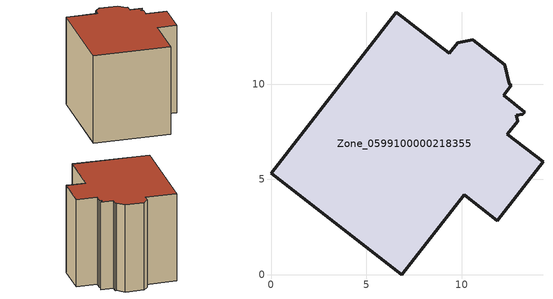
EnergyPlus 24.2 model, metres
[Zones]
Zone_0599100000218355
 floor ground (C_G): 12.24,11.01 12.47,10.01 12.6,9.94 12.18,9.4 13.29,8.53 13.2,8.41 12.85,8.36 12.91,8.05 12.39,7.37 14.25,5.92 11.85,2.84 10.12,4.19 6.86,0 0,5.33 6.57,13.77 9.35,11.61 9.79,12.18 10.57,12.31 z0
 wall outside (C_F): 13.29,8.53 12.18,9.4 12.6,9.94 12.47,10.01 12.24,11.01 10.57,12.31 9.79,12.18 9.35,11.61 6.57,13.77 0,5.33 6.86,0 10.12,4.19 11.85,2.84 14.25,5.92 12.39,7.37 12.91,8.05 12.85,8.36 13.2,8.41 13.29,8.53 z0:10.34
 roof outside (C_R): 12.24,11.01 10.57,12.31 9.79,12.18 9.35,11.61 6.57,13.77 0,5.33 6.86,0 10.12,4.19 11.85,2.84 14.25,5.92 12.39,7.37 12.91,8.05 12.85,8.36 13.2,8.41 13.29,8.53 12.18,9.4 12.6,9.94 12.47,10.01 z10.34
[BUILDING]
Pand.0599100000218355: North Axis=0; Terrain=City; Loads Convergence Tolerance Value=0.04; Temperature Convergence Tolerance Value=0.4; Solar Distribution=FullExterior; Maximum Number of Warmup Days=25; Minimum Number of Warmup Days=1
[Site:Location]
Rotterdam.The.Hague.AP_ZH_NLD Design_Conditions: Latitude=51.96; Longitude=4.45; Time Zone=1; Elevation=-4.5
[SITE:GROUNDTEMPERATURE:BUILDINGSURFACE]
18, 18, 18, 18, 18, 18, 18, 18, 18, 18, 18, 18
[MATERIAL] Thermal Absorptance=0.9; Solar Absorptance=0.7; Visible Absorptance=0.7
Name | Roughness | Thickness | Conductivity | Density | Specific Heat
G.D.1965 | MediumSmooth | 0.15 | 1 | 540 | 1210
F.D.1965 | Rough | 0.3 | 0.857143 | 1920 | 840
R.D.1965 | MediumRough | 0.2 | 0.08 | 1500 | 1000
[CONSTRUCTION]
C_G: G.D.1965
C_F: F.D.1965
C_R: R.D.1965
[ZONE]
Zone_0599100000218355: Type=1; Multiplier=1; Ceiling Height=Autocalculate; Volume=Autocalculate; Floor Area=autocalculate; Part of Total Floor Area=Yes
[ZONEINFILTRATION:DESIGNFLOWRATE]
Infil_Zone_0599100000218355: Zone or ZoneList or Space or SpaceList=Zone_0599100000218355; Schedule=AlwaysOn; Design Flow Rate Calculation Method=Flow/Area; Flow Rate per Floor Area=0.0042; Constant Term Coefficient=1; Temperature Term Coefficient=0; Velocity Term Coefficient=0; Velocity Squared Term Coefficient=0
[HVACTEMPLATE:ZONE:IDEALLOADSAIRSYSTEM]
Zone_0599100000218355: Maximum Heating Supply Air Temperature=50; Minimum Cooling Supply Air Temperature=13; Maximum Heating Supply Air Humidity Ratio=0.0156; Minimum Cooling Supply Air Humidity Ratio=0.0077; Heating Limit=NoLimit; Cooling Limit=NoLimit; Dehumidification Control Type=ConstantSensibleHeatRatio; Cooling Sensible Heat Ratio=0.7; Dehumidification Setpoint=60; Humidification Control Type=None; Humidification Setpoint=30; Outdoor Air Method=None; Outdoor Air Flow Rate per Person=0.00944; Outdoor Air Flow Rate per Zone Floor Area=0; Outdoor Air Flow Rate per Zone=0; Demand Controlled Ventilation Type=None; Outdoor Air Economizer Type=NoEconomizer; Heat Recovery Type=None; Sensible Heat Recovery Effectiveness=0.7; Latent Heat Recovery Effectiveness=0.65
[ZONECONTROL:THERMOSTAT]
ThermostatControl_Zone_0599100000218355: Zone or ZoneList=Zone_0599100000218355; Control Type Schedule=DualSetpointControlType; Control 1=Thermostat_Zone_0599100000218355; Temperature Difference Between Cutout And Setpoint=0
[THERMOSTATSETPOINT:DUALSETPOINT]
Thermostat_Zone_0599100000218355: Heating Setpoint Temperature Schedule=HeatingSetpoint_Zone_0599100000218355; Cooling Setpoint Temperature Schedule=CoolingSetpoint_Zone_0599100000218355
[SCHEDULE:COMPACT]
HeatingSetpoint_Zone_0599100000218355: Through: 12/31, For: AllDays, Until: 24:00, 21
CoolingSetpoint_Zone_0599100000218355: Through: 12/31, For: AllDays, Until: 24:00, 24
DualSetpointControlType: Through: 12/31, For: AllDays, Until: 24:00, 4
AlwaysOn: Through: 12/31, For: AllDays, Until: 24:00, 1
